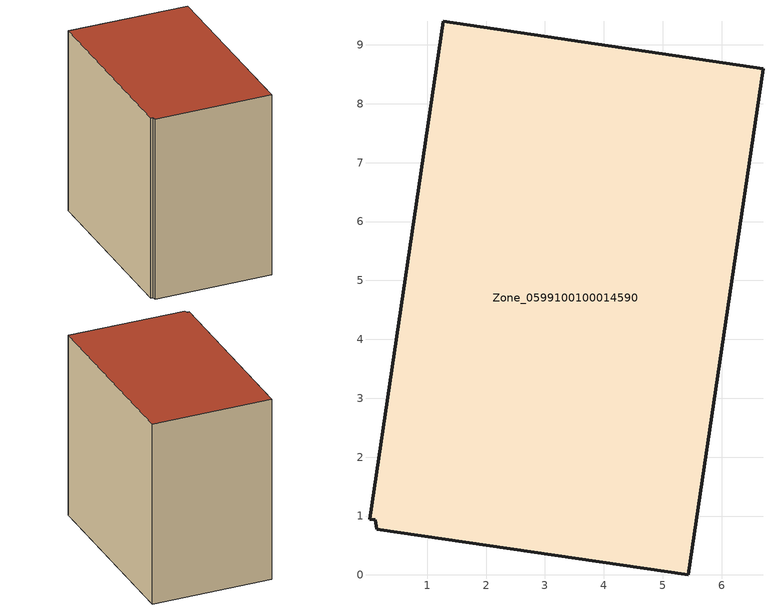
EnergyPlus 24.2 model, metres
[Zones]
Zone_0599100100014590
 floor ground (C_G): 0.15,0.78 0.12,0.93 0.02,0.94 1.27,9.4 6.7,8.6 5.43,0 z0
 wall outside (C_F): 5.43,0 6.7,8.6 1.27,9.4 0.02,0.94 0.12,0.93 0.15,0.78 5.43,0 z0:8.56
 roof outside (C_R): 0.12,0.93 0.15,0.78 5.43,0 6.7,8.6 1.27,9.4 0.02,0.94 z8.56
[BUILDING]
Pand.0599100100014590: North Axis=0; Terrain=City; Loads Convergence Tolerance Value=0.04; Temperature Convergence Tolerance Value=0.4; Solar Distribution=FullExterior; Maximum Number of Warmup Days=25; Minimum Number of Warmup Days=1
[Site:Location]
Rotterdam.The.Hague.AP_ZH_NLD Design_Conditions: Latitude=51.96; Longitude=4.45; Time Zone=1; Elevation=-4.5
[SITE:GROUNDTEMPERATURE:BUILDINGSURFACE]
18, 18, 18, 18, 18, 18, 18, 18, 18, 18, 18, 18
[MATERIAL] Thermal Absorptance=0.9; Solar Absorptance=0.7; Visible Absorptance=0.7
Name | Roughness | Thickness | Conductivity | Density | Specific Heat
G.TI.2015-2018 | MediumSmooth | 0.15 | 0.0428571 | 540 | 1210
F.TI.2015-2018 | Rough | 0.3 | 0.0666667 | 1920 | 840
R.TI.2015-2018 | MediumRough | 0.2 | 0.0333333 | 1500 | 1000
[CONSTRUCTION]
C_G: G.TI.2015-2018
C_F: F.TI.2015-2018
C_R: R.TI.2015-2018
[ZONE]
Zone_0599100100014590: Type=1; Multiplier=1; Ceiling Height=Autocalculate; Volume=Autocalculate; Floor Area=autocalculate; Part of Total Floor Area=Yes
[ZONEINFILTRATION:DESIGNFLOWRATE]
Infil_Zone_0599100100014590: Zone or ZoneList or Space or SpaceList=Zone_0599100100014590; Schedule=AlwaysOn; Design Flow Rate Calculation Method=Flow/Area; Flow Rate per Floor Area=0.0015; Constant Term Coefficient=1; Temperature Term Coefficient=0; Velocity Term Coefficient=0; Velocity Squared Term Coefficient=0
[HVACTEMPLATE:ZONE:IDEALLOADSAIRSYSTEM]
Zone_0599100100014590: Maximum Heating Supply Air Temperature=50; Minimum Cooling Supply Air Temperature=13; Maximum Heating Supply Air Humidity Ratio=0.0156; Minimum Cooling Supply Air Humidity Ratio=0.0077; Heating Limit=NoLimit; Cooling Limit=NoLimit; Dehumidification Control Type=ConstantSensibleHeatRatio; Cooling Sensible Heat Ratio=0.7; Dehumidification Setpoint=60; Humidification Control Type=None; Humidification Setpoint=30; Outdoor Air Method=None; Outdoor Air Flow Rate per Person=0.00944; Outdoor Air Flow Rate per Zone Floor Area=0; Outdoor Air Flow Rate per Zone=0; Demand Controlled Ventilation Type=None; Outdoor Air Economizer Type=NoEconomizer; Heat Recovery Type=None; Sensible Heat Recovery Effectiveness=0.7; Latent Heat Recovery Effectiveness=0.65
[ZONECONTROL:THERMOSTAT]
ThermostatControl_Zone_0599100100014590: Zone or ZoneList=Zone_0599100100014590; Control Type Schedule=DualSetpointControlType; Control 1=Thermostat_Zone_0599100100014590; Temperature Difference Between Cutout And Setpoint=0
[THERMOSTATSETPOINT:DUALSETPOINT]
Thermostat_Zone_0599100100014590: Heating Setpoint Temperature Schedule=HeatingSetpoint_Zone_0599100100014590; Cooling Setpoint Temperature Schedule=CoolingSetpoint_Zone_0599100100014590
[SCHEDULE:COMPACT]
HeatingSetpoint_Zone_0599100100014590: Through: 12/31, For: AllDays, Until: 24:00, 21
CoolingSetpoint_Zone_0599100100014590: Through: 12/31, For: AllDays, Until: 24:00, 24
DualSetpointControlType: Through: 12/31, For: AllDays, Until: 24:00, 4
AlwaysOn: Through: 12/31, For: AllDays, Until: 24:00, 1
